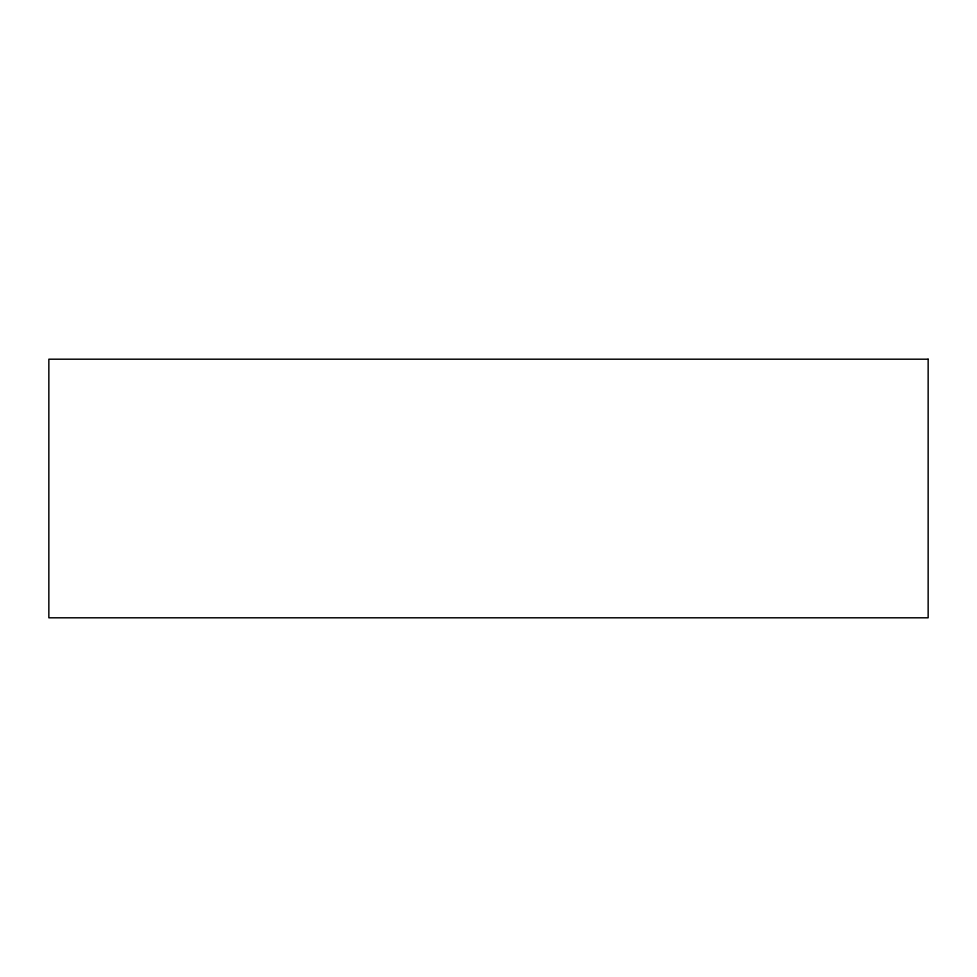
<?xml version="1.0" encoding="UTF-8"?>
<svg xmlns="http://www.w3.org/2000/svg" width="977" height="977" viewBox="0 0 977 977"><rect width="100%" height="100%" fill="white"/><g stroke="black" fill="none" stroke-linecap="round" stroke-linejoin="round"><path stroke-width="1.47" d="M928.15 359.194L48.85 359.194L48.85 617.806L928.15 617.806L928.15 359.194"/></g></svg>
